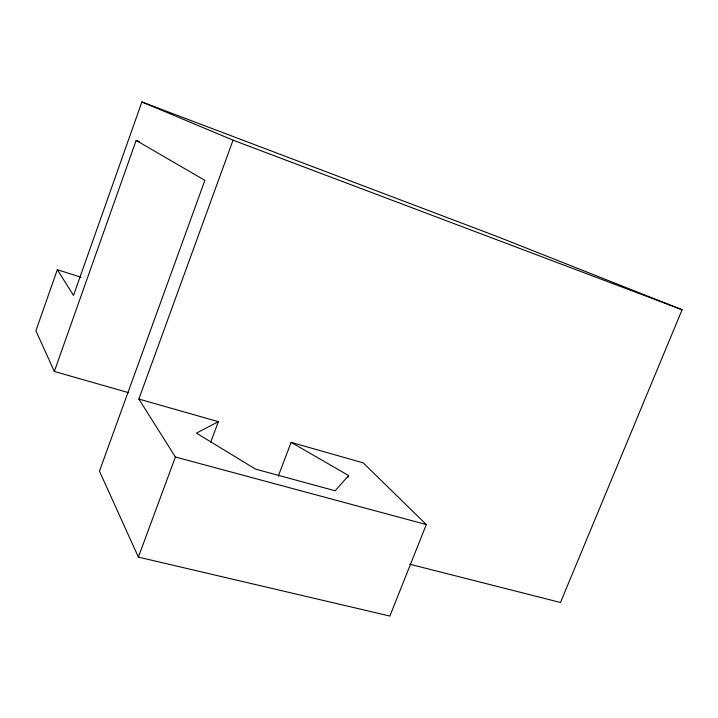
<?xml version="1.0" encoding="UTF-8"?>
<svg xmlns="http://www.w3.org/2000/svg" width="718" height="718" viewBox="0 0 718 718"><rect width="100%" height="100%" fill="white"/><g stroke="black" fill="none" stroke-linecap="round" stroke-linejoin="round"><path stroke-width="1.08" d="M80.847 277.166L57.323 269.708L35.9 330.756L54.326 371.457L128.657 392.683M409.655 564.195L560.48 602.492L682.1 309.736L497.377 236.608L141.886 101.956L73.523 295.412L57.323 269.708M54.326 371.457L136.151 140.432L139.31 141.581M136.151 140.432L204.863 180.344L99.461 471.152L138.386 557.114L389.874 616.044L426.304 524.553L175.389 457.007L138.861 399.064L233.045 140.181L141.886 101.956M138.386 557.114L175.389 457.007M210.706 442.198L218.353 421.672L138.861 399.064M278.252 476.178L291.131 442.369L363.236 462.877L426.304 524.553M347.835 477.623L348.634 475.549L291.131 442.369M348.634 475.549L335.126 490.789L255.473 469.096L196.436 433.134L218.353 421.672M233.045 140.181L682.1 309.736"/></g></svg>
